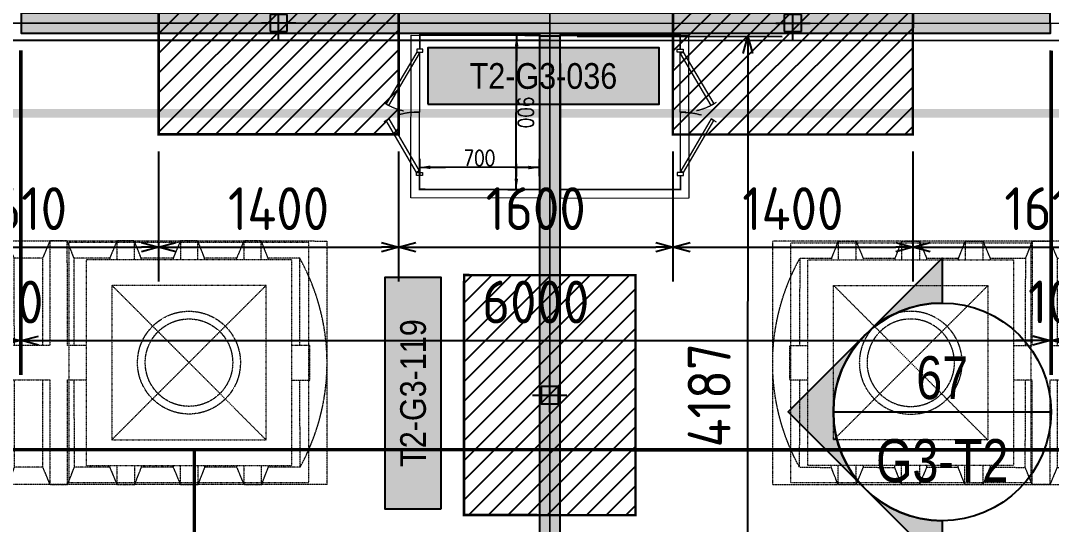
# Model space of a CAD drawing. Header units: centimetres. Extents: x -6122352 to 7132207, y -1694241 to 1947892.
# Drawn here: x 237335 to 243348, y -111414 to -108475 of the extents above; entities that cross this region are included whole.
import ezdxf
from ezdxf.enums import TextEntityAlignment as Align

# ---------------------------------------------------------------- set-up
doc = ezdxf.new("R2010")
doc.units = ezdxf.units.CM
doc.header["$MEASUREMENT"] = 0
doc.header["$PDMODE"] = 66
doc.header["$PDSIZE"] = 100
for name, pattern in [('DU23023_KAA_00_XX_M2_TR_KPTB_0024$0$DU23023_KAA_00_XX_M2_TR_XRBS_0024$0$PHANTOM2', [1.25, 0.625, -0.125, 0.125, -0.125, 0.125, -0.125]), ('HIDDEN', [0.375, 0.25, -0.125]), ('LTH-4G-M-XR-GROUND FLOOR PLAN$0$HIDDEN2', [0.1875, 0.125, -0.0625])]:
    doc.linetypes.add(name, pattern=pattern)
for name, color, linetype in [('00-MI-DIM', 7, 'Continuous'), ('@MI-FOOTINGS', 7, 'Continuous'), ('@MI-REF LAYER', 7, 'Continuous'), ('@MI-TYPE-02', 6, 'Continuous'), ('A-GLASS HATCH', 7, 'Continuous'), ('CTECH-Text 2.5mm', 2, 'Continuous'), ('PANEL-TAGS', 7, 'Continuous'), ('VD-WS-WATER TANK', 7, 'Continuous')]:
    doc.layers.add(name, color=color, linetype=linetype)
doc.layers.add('08-Compound Wall-2', color=6, linetype='Continuous', lineweight=25, true_color=0xff00ff)
for name, color, linetype, lineweight in [('23585-XR-AR-DAMAC PLOT LIMITS$0$1-Mid units', 41, 'Continuous', 5), ('A-ANNO-TEXT', 3, 'Continuous', 25), ('LTH-4G-M-XR-GROUND FLOOR PLAN$0$1717 X Water Tank Location_5B$0$00 Line 2', 6, 'Continuous', 13)]:
    doc.layers.add(name, color=color, linetype=linetype, lineweight=lineweight)
doc.layers.add('LTH-4G-M-XR-GROUND FLOOR PLAN$0$PDF_Geometry', color=7, linetype='Continuous', true_color=0xcccccc)
doc.styles.add('Arial Narrow', font='ARIALN.TTF', dxfattribs={"width": 0.95, "height": 500})
doc.styles.add('DIMTEXT', font='romans.shx', dxfattribs={"width": 0.8})
doc.styles.add('PANELTAG_STYLE', font='arial.ttf')
doc.styles.add('Schueco-BEMSTIL', font='isocpeur.ttf', dxfattribs={"width": 0.9})
doc.dimstyles.new('DIM-25', dxfattribs={"dimscale": 25, "dimtxt": 2.5, "dimasz": 2.5, "dimexe": 1.25, "dimexo": 0.625, "dimgap": 1, "dimtad": 1, "dimdec": 0, "dimdsep": 46, "dimtxsty": 'DIMTEXT', "dimblk": 'AROW', "dimcen": 2.5, "dimse1": 1, "dimse2": 1, "dimclrd": 1, "dimclre": 1, "dimclrt": 2, "dimadec": 0, "dimazin": 0, "dimtfac": 1, "dimtdec": 0, "dimtmove": 0, "dimatfit": 3, "dimfxl": 1, "dimarcsym": 0})
doc.dimstyles.new('MI- JWC-TXT-2.5 MM', dxfattribs={"dimscale": 1.5, "dimtxt": 2.5, "dimasz": 1, "dimexe": 2, "dimexo": 1, "dimgap": 1, "dimtad": 1, "dimdec": 0, "dimdsep": 46, "dimtxsty": 'Schueco-BEMSTIL', "dimblk": 'OPEN30', "dimcen": 0, "dimdle": 2, "dimclrd": 140, "dimclre": 8, "dimclrt": 40, "dimadec": 0, "dimazin": 2, "dimtfac": 1, "dimtdec": 0, "dimtix": 1, "dimtmove": 2, "dimatfit": 3, "dimldrblk": 'OPEN', "dimfxl": 2, "dimlwd": -1, "dimlwe": -1, "dimarcsym": 0})

# ---------------------------------------------------------------- blocks, each defined once
blk = doc.blocks.new('23585-XR-AR-BOUNDARY WALLS AND SETBACKS')
at = {"layer": '08-Compound Wall-2'}
blk.add_lwpolyline([(496661.888, 2768995.6694), (496644.2671, 2769011.8163), (496638.222, 2769005.2187), (496634.1686, 2769000.7949), (496630.1152, 2768996.3711), (496626.0618, 2768991.9475), (496622.0082, 2768987.5237), (496617.9548, 2768983.0999), (496613.9014, 2768978.6763), (496607.7876, 2768972.0037), (496625.4092, 2768955.8575)], dxfattribs=at)
blk = doc.blocks.new('A$C9d9485f6')
at = {"layer": 'A-ANNO-TEXT', "rotation": 312.4881850805905}
blk.add_blockref('23585-XR-AR-BOUNDARY WALLS AND SETBACKS', (-2377088.5348, -1504219.2521), dxfattribs=at)
blk = doc.blocks.new('23585-XR-AR-DAMAC PLOT LIMITS')
at = {"layer": '23585-XR-AR-DAMAC PLOT LIMITS$0$1-Mid units', "color": 251, "true_color": 0x636466}
for points in [[(496634.0949, 2769000.8625), (496616.3997, 2769017.0763), (496620.4531, 2769021.5001), (496638.1483, 2769005.2863)], [(496630.0415, 2768996.4387), (496612.3463, 2769012.6525), (496616.3997, 2769017.0763), (496634.0949, 2769000.8625)], [(496634.0949, 2769000.8625), (496638.1483, 2769005.2863), (496655.8433, 2768989.0727), (496651.7899, 2768984.6489)], [(496630.0415, 2768996.4387), (496634.0949, 2769000.8625), (496651.7899, 2768984.6489), (496647.7365, 2768980.2251)]]:
    blk.add_lwpolyline(points, close=True, dxfattribs=at)
blk = doc.blocks.new('A$Cf093b529')
at = {"layer": 'A-ANNO-TEXT'}
blk.add_blockref('23585-XR-AR-DAMAC PLOT LIMITS', (-495391.9901, -2768603.4419), dxfattribs=at)
blk = doc.blocks.new('AROW')
at = {"color": 1, "ltscale": 100}
for p, q in [((0, 0), (-3, 0)), ((0, -1), (0, 1))]:
    blk.add_line(p, q, dxfattribs=at)
blk.add_solid([(-1.28, 0.21), (-1.28, -0.21), (0, 0)], dxfattribs=at)
blk = doc.blocks.new('*D424')
at = {"layer": 'CTECH-Text 2.5mm', "color": 8, "lineweight": -2, "ltscale": 10, "transparency": 16777216}
blk.add_line((0.8246, -0.1346), (0.0246, -0.1346), dxfattribs=at)
at = {"layer": 'Defpoints', "color": 0, "ltscale": 10, "transparency": 16777216}
for p in [(-0.0254, 0), (0.8746, 0), (-0.0254, -0.1346)]:
    blk.add_point(p, dxfattribs=at)
at = {"layer": 'CTECH-Text 2.5mm', "color": 8, "lineweight": -2, "ltscale": 10, "transparency": 16777216, "xscale": 0.05, "yscale": 0.05, "zscale": 0.05, "rotation": 180}
blk.add_blockref('AROW', (-0.0254, -0.1346), dxfattribs=at)
at = {"layer": 'CTECH-Text 2.5mm', "color": 8, "lineweight": -2, "ltscale": 10, "transparency": 16777216, "xscale": 0.05, "yscale": 0.05, "zscale": 0.05}
blk.add_blockref('AROW', (0.8746, -0.1346), dxfattribs=at)
at = {"layer": 'CTECH-Text 2.5mm', "color": 8, "ltscale": 10, "transparency": 16777216, "insert": (0.4246, -0.0796), "char_height": 0.09, "attachment_point": 5, "style": 'DIMTEXT'}
blk.add_mtext('900', dxfattribs=at)
blk = doc.blocks.new('*D423')
at = {"layer": 'CTECH-Text 2.5mm', "color": 8, "lineweight": -2, "ltscale": 10, "transparency": 16777216}
blk.add_line((0.7459, -0.05), (0.7459, -0.65), dxfattribs=at)
at = {"layer": 'Defpoints', "color": 0, "ltscale": 10, "transparency": 16777216}
for p in [(0.8746, 0), (0.7459, -0.7), (0.8746, -0.7)]:
    blk.add_point(p, dxfattribs=at)
at = {"layer": 'CTECH-Text 2.5mm', "color": 8, "lineweight": -2, "ltscale": 10, "transparency": 16777216, "xscale": 0.05, "yscale": 0.05, "zscale": 0.05}
for p, rotation in [((0.7459, 0), 90), ((0.7459, -0.7), 270)]:
    blk.add_blockref('AROW', p, dxfattribs=dict(at, rotation=rotation))
at = {"layer": 'CTECH-Text 2.5mm', "color": 8, "ltscale": 10, "transparency": 16777216, "insert": (0.6909, -0.35), "char_height": 0.09, "attachment_point": 5, "rotation": 90, "style": 'DIMTEXT'}
blk.add_mtext('700', dxfattribs=at)
blk = doc.blocks.new('WT')
at = {"layer": 'VD-WS-WATER TANK', "color": 8, "linetype": 'HIDDEN', "lineweight": 5}
for p, q in [((-1544.6, 709.7), (-1544.6, -710.3)), ((-1544.6, 709.7), (805.4, 709.7)), ((805.4, -710.3), (805.4, 709.7)), ((-1205.2, 610), (-1368.6, 609.7)), ((-1367.6, 100.7), (-1368.6, 609.7)), ((-853.8, 610), (-1019.5, 609.7)), ((-462.5, 610), (-670.5, 610)), ((-92.3, 610), (-279.1, 610)), ((278, 610), (91.1, 609.6)), ((645.8, 610), (461.3, 609.7)), ((646.8, 100.7), (645.8, 610)), ((-1366.3, -610.3), (-1367.2, -101.4)), ((648.2, -610), (647.2, -101.4)), ((-1202.9, -610), (-1366.3, -610.3)), ((-853.8, -610), (-1017.2, -610.3)), ((-462.5, -610), (-668.2, -610)), ((-92.3, -610), (-276.8, -610)), ((278, -610), (93.4, -610.3)), ((648.2, -610), (463.6, -610.3)), ((805.4, -710.3), (-1544.6, -710.3))]:
    blk.add_line(p, q, dxfattribs=at)
at = {"layer": 'VD-WS-WATER TANK', "color": 8, "linetype": 'HIDDEN', "lineweight": 5, "ltscale": 0.2}
for p, q in [((-450, 450, 1.1), (450, -450, -1)), ((450, 450), (-450, -450, 1))]:
    blk.add_line(p, q, dxfattribs=at)
at = {"layer": 'VD-WS-WATER TANK', "color": 8, "linetype": 'HIDDEN', "lineweight": 5}
for points in [[(-1058, 100.7), (-1059, 709.7), (-1161.1, 709.7), (-1202.9, 610), (-1202.9, 100.7)], [(-1161.1, 709.7), (-1161.1, 100.7)], [(-1018.6, 100.7), (-1019.5, 610), (-1059, 709.7)], [(-708.9, 100.7), (-709.9, 709.7), (-812, 709.7), (-853.8, 610), (-853.8, 100.7)], [(-812, 709.7), (-812, 100.7)], [(-669.5, 100.7), (-670.5, 610), (-709.9, 709.7)], [(-318.4, 600), (-318.6, 709.7), (-420.7, 709.7), (-462.5, 610), (-462.5, 600)], [(-420.7, 709.7), (-420.7, 600)], [(-279.1, 600), (-279.1, 610), (-318.6, 709.7)], [(51.8, 600), (51.6, 709.7), (-50.5, 709.7), (-92.3, 610), (-92.3, 600)], [(-50.5, 709.7), (-50.5, 600)], [(91.1, 600), (91.1, 610), (51.6, 709.7)], [(422, 600), (421.8, 709.7), (319.7, 709.7), (278, 610), (278, 600)], [(319.7, 709.7), (319.7, 600)], [(461.3, 600), (461.3, 610), (421.8, 709.7)], [(-1161.1, 100.7), (-1444.6, 100.7), (-1444.6, -101.4), (-1161.1, -101.4)], [(-812, 100.7), (-1058, 100.7)], [(-600, 100.7), (-708.9, 100.7)], [(600, -101.4), (705.4, -101.4), (705.4, 100.7), (600, 100.7)], [(-1202.9, -101.4), (-1202.9, -610), (-1161.1, -710.3), (-1056.7, -710.3), (-1017.2, -610), (-1018.2, -101.4)], [(-1161.1, -101.4), (-1161.1, -710.3)], [(-1056.7, -710.3), (-1057.7, -101.4)], [(-1057.7, -101.4), (-812, -101.4)], [(-853.8, -101.4), (-853.8, -610), (-812, -710.3), (-707.6, -710.3), (-668.2, -610), (-669.1, -101.4)], [(-812, -101.4), (-812, -710.3)], [(-707.6, -710.3), (-708.6, -101.4)], [(-708.6, -101.4), (-600, -101.4)], [(-462.5, -600), (-462.5, -610), (-420.7, -710.3), (-316.2, -710.3), (-276.8, -610), (-276.8, -600)], [(-420.7, -600), (-420.7, -710.3)], [(-316.2, -710.3), (-316.4, -600)], [(-92.3, -600), (-92.3, -610), (-50.5, -710.3), (54, -710.3), (93.4, -610), (93.4, -600)], [(-50.5, -600), (-50.5, -710.3)], [(54, -710.3), (53.8, -600)], [(278, -600), (278, -610), (319.7, -710.3), (424.2, -710.3), (463.6, -610), (463.6, -600)], [(319.7, -600), (319.7, -710.3)], [(424.2, -710.3), (424, -600)]]:
    blk.add_lwpolyline(points, dxfattribs=at)
at = {"layer": 'VD-WS-WATER TANK', "color": 8, "linetype": 'HIDDEN', "lineweight": 5, "ltscale": 0.2}
for points in [[(-700, -700), (700, -700), (700, 700), (-700, 700)], [(-600, -600), (600, -600), (600, 600), (-600, 600)], [(-450, -450), (450, -450), (450, 450), (-450, 450)]]:
    blk.add_lwpolyline(points, close=True, dxfattribs=at)
at = {"layer": 'VD-WS-WATER TANK', "color": 8, "linetype": 'HIDDEN', "lineweight": 5}
for radius in [300, 255]:
    blk.add_circle((0, 0), radius, dxfattribs=at)
for centre, radius, start, end in [((-406.1, 1.5), 1138.5, 147.71236, 212.50564), ((-448.6, -2.1), 1254, 331.0009, 29.21709)]:
    blk.add_arc(centre, radius, start, end, dxfattribs=at)
blk = doc.blocks.new('A$Cd086fac5')
at = {"color": 1, "true_color": 0xeb0000, "const_width": 0.008}
blk.add_lwpolyline([(45.1478, 0.0002), (39.1481, 0.0002), (33.1481, 0.0002), (27.1481, 0.0002), (21.1481, 0.0002), (15.1481, 0.0002), (9.1481, 0.0002), (0.0007, 0.0004), (0, 24.0003), (9.1482, 24.0003), (15.1482, 24.0003), (21.1482, 24.0003), (27.1481, 24.0002), (33.1482, 24.0001), (39.1482, 24.0001), (45.1481, 23.9999), (54.2981, 24), (54.2981, 0)], close=True, dxfattribs=at)
blk = doc.blocks.new('A$C1c81b485')
at = {"color": 1, "true_color": 0xeb0000, "const_width": 0.008}
blk.add_lwpolyline([(46.8969, -23.4797), (40.8972, -23.4797), (34.8972, -23.4797), (28.8972, -23.4797), (22.8972, -23.4797), (16.8972, -23.4797), (10.8972, -23.4797), (1.7498, -23.4795), (1.7491, 0.5204), (10.8973, 0.5204), (16.8973, 0.5204), (22.8973, 0.5204), (28.8972, 0.5203), (34.8973, 0.5202), (40.8973, 0.5202), (46.8972, 0.52), (56.0473, 0.5201), (56.0473, -23.4799)], close=True, dxfattribs=at)
blk = doc.blocks.new('A$Cf0bbf950')
at = {"color": 1, "true_color": 0xeb0000, "const_width": 0.008}
blk.add_lwpolyline([(45.1499, 0.5989), (39.1499, 0.5989), (33.1499, 0.599), (27.1499, 0.599), (21.1499, 0.599), (15.1499, 0.599), (9.1499, 0.599), (0, 0.599), (0.0002, 24.5992), (9.1502, 24.5992), (15.1501, 24.5991), (21.1501, 24.5991), (27.1502, 24.599), (33.1501, 24.5988), (39.1501, 24.5988), (45.1501, 24.5988), (54.2983, 24.5989), (54.2973, 0.5987)], close=True, dxfattribs=at)
blk = doc.blocks.new('_Open30')
at = {"color": 0, "linetype": 'ByBlock', "lineweight": -2}
for p, q in [((-1, 0.268), (0, 0)), ((0, 0), (-1, -0.268)), ((0, 0), (-1, 0))]:
    blk.add_line(p, q, dxfattribs=at)
blk = doc.blocks.new('*D1206')
at = {"layer": '@MI-TYPE-02', "color": 8, "transparency": 16777216}
for p, q in [((30159.9, -80.1), (31354.8, -80.5)), ((30159.2, -4267.3), (31353.4, -4267.7))]:
    blk.add_line(p, q, dxfattribs=at)
at = {"layer": '@MI-TYPE-02', "color": 140, "transparency": 16777216}
blk.add_line((31154.7, -180.5), (31153.4, -4167.6), dxfattribs=at)
at = {"layer": 'Defpoints', "color": 0, "transparency": 16777216}
for p in [(30059.9, -80.1), (30059.2, -4267.3), (31153.4, -4267.6)]:
    blk.add_point(p, dxfattribs=at)
at = {"layer": '@MI-TYPE-02', "color": 140, "transparency": 16777216, "xscale": 100, "yscale": 100, "zscale": 100}
for p, rotation in [((31154.8, -80.5), 89.98108695238069), ((31153.4, -4267.6), 269.9810869523807)]:
    blk.add_blockref('_Open30', p, dxfattribs=dict(at, rotation=rotation))
at = {"layer": '@MI-TYPE-02', "color": 40, "transparency": 16777216, "insert": (30929.1, -2174), "char_height": 250, "attachment_point": 5, "rotation": 89.98109, "style": 'Schueco-BEMSTIL'}
blk.add_mtext('4187', dxfattribs=at)
blk = doc.blocks.new('_Open')
at = {"color": 0, "linetype": 'ByBlock', "lineweight": -2}
for p, q in [((-1, 0.2), (0, 0)), ((-1, -0.2), (0, 0)), ((0, 0), (-1, 0))]:
    blk.add_line(p, q, dxfattribs=at)
blk = doc.blocks.new('T2-SINGLE FOOTING')
at = {"layer": '@MI-FOOTINGS', "transparency": 33554679}
h = blk.add_hatch(dxfattribs=at)
h.set_pattern_fill('ANSI31', color=8, scale=650)
h.paths.add_polyline_path([(-700, 500), (700, 500), (700, -500), (-700, -500)])
at = {"layer": '@MI-FOOTINGS', "color": 62, "const_width": 15}
blk.add_lwpolyline([(-700, 500), (700, 500), (700, -500), (-700, -500)], close=True, dxfattribs=at)
at = {"layer": '@MI-FOOTINGS', "color": 30}
blk.add_point((0, 0), dxfattribs=at)
blk = doc.blocks.new('T2-FOOTING PLAN')
at = {"layer": '@MI-FOOTINGS', "transparency": 33554679}
h = blk.add_hatch(dxfattribs=at)
h.set_pattern_fill('ANSI31', color=8, scale=650)
h.paths.add_polyline_path([(-700, 650), (700, 650), (700, -650), (-700, -650)])
at = {"layer": '@MI-FOOTINGS', "color": 160, "true_color": 0x3340f0, "const_width": 15}
blk.add_lwpolyline([(-700, 650), (700, 650), (700, -650), (-700, -650)], close=True, dxfattribs=at)
at = {"layer": '@MI-FOOTINGS', "color": 30}
blk.add_point((0, 0), dxfattribs=at)
blk = doc.blocks.new('*D2684')
at = {"layer": '@MI-TYPE-02', "color": 8, "transparency": 16777216}
for p, q in [((-18908.2, -747.5), (-18908.2, -1506)), ((-17298.1, -747.5), (-17298.1, -1506))]:
    blk.add_line(p, q, dxfattribs=at)
at = {"layer": '@MI-TYPE-02', "color": 140, "transparency": 16777216}
blk.add_line((-18808.2, -1306), (-17398.1, -1306), dxfattribs=at)
at = {"layer": 'Defpoints', "color": 0, "transparency": 16777216}
for p in [(-18908.2, -647.5), (-17298.1, -647.5), (-17298.1, -1306)]:
    blk.add_point(p, dxfattribs=at)
at = {"layer": '@MI-TYPE-02', "color": 140, "transparency": 16777216, "xscale": 100, "yscale": 100, "zscale": 100, "rotation": 180}
blk.add_blockref('_Open30', (-18908.2, -1306), dxfattribs=at)
at = {"layer": '@MI-TYPE-02', "color": 140, "transparency": 16777216, "xscale": 100, "yscale": 100, "zscale": 100}
blk.add_blockref('_Open30', (-17298.1, -1306), dxfattribs=at)
at = {"layer": '@MI-TYPE-02', "color": 40, "transparency": 16777216, "insert": (-18103.2, -1081), "char_height": 250, "attachment_point": 5, "style": 'Schueco-BEMSTIL'}
blk.add_mtext('1610', dxfattribs=at)
blk = doc.blocks.new('*D2689')
at = {"layer": '@MI-TYPE-02', "color": 8, "transparency": 16777216}
for p, q in [((-17298.1, -747.5), (-17298.1, -1506)), ((-15898.1, -747.8), (-15898.1, -1506))]:
    blk.add_line(p, q, dxfattribs=at)
at = {"layer": '@MI-TYPE-02', "color": 140, "transparency": 16777216}
blk.add_line((-17198.1, -1306), (-15998.1, -1306), dxfattribs=at)
at = {"layer": 'Defpoints', "color": 0, "transparency": 16777216}
for p in [(-17298.1, -647.5), (-15898.1, -647.8), (-15898.1, -1306)]:
    blk.add_point(p, dxfattribs=at)
at = {"layer": '@MI-TYPE-02', "color": 140, "transparency": 16777216, "xscale": 100, "yscale": 100, "zscale": 100, "rotation": 180}
blk.add_blockref('_Open30', (-17298.1, -1306), dxfattribs=at)
at = {"layer": '@MI-TYPE-02', "color": 140, "transparency": 16777216, "xscale": 100, "yscale": 100, "zscale": 100}
blk.add_blockref('_Open30', (-15898.1, -1306), dxfattribs=at)
at = {"layer": '@MI-TYPE-02', "color": 40, "transparency": 16777216, "insert": (-16598.1, -1081), "char_height": 250, "attachment_point": 5, "style": 'Schueco-BEMSTIL'}
blk.add_mtext('1400', dxfattribs=at)
blk = doc.blocks.new('*D2686')
at = {"layer": '@MI-TYPE-02', "color": 8, "transparency": 16777216}
for p, q in [((-15898.1, -747.8), (-15898.1, -1506)), ((-14298.1, -748.1), (-14298.1, -1506))]:
    blk.add_line(p, q, dxfattribs=at)
at = {"layer": '@MI-TYPE-02', "color": 140, "transparency": 16777216}
blk.add_line((-15798.1, -1306), (-14398.1, -1306), dxfattribs=at)
at = {"layer": 'Defpoints', "color": 0, "transparency": 16777216}
for p in [(-15898.1, -647.8), (-14298.1, -648.1), (-14298.1, -1306)]:
    blk.add_point(p, dxfattribs=at)
at = {"layer": '@MI-TYPE-02', "color": 140, "transparency": 16777216, "xscale": 100, "yscale": 100, "zscale": 100, "rotation": 180}
blk.add_blockref('_Open30', (-15898.1, -1306), dxfattribs=at)
at = {"layer": '@MI-TYPE-02', "color": 140, "transparency": 16777216, "xscale": 100, "yscale": 100, "zscale": 100}
blk.add_blockref('_Open30', (-14298.1, -1306), dxfattribs=at)
at = {"layer": '@MI-TYPE-02', "color": 40, "transparency": 16777216, "insert": (-15098.1, -1081), "char_height": 250, "attachment_point": 5, "style": 'Schueco-BEMSTIL'}
blk.add_mtext('1600', dxfattribs=at)
blk = doc.blocks.new('*D2687')
at = {"layer": '@MI-TYPE-02', "color": 8, "transparency": 16777216}
for p, q in [((-14298.1, -748.1), (-14298.1, -1506)), ((-12898.1, -748.3), (-12898.1, -1506))]:
    blk.add_line(p, q, dxfattribs=at)
at = {"layer": '@MI-TYPE-02', "color": 140, "transparency": 16777216}
blk.add_line((-14198.1, -1306), (-12998.1, -1306), dxfattribs=at)
at = {"layer": 'Defpoints', "color": 0, "transparency": 16777216}
for p in [(-14298.1, -648.1), (-12898.1, -648.3), (-12898.1, -1306)]:
    blk.add_point(p, dxfattribs=at)
at = {"layer": '@MI-TYPE-02', "color": 140, "transparency": 16777216, "xscale": 100, "yscale": 100, "zscale": 100, "rotation": 180}
blk.add_blockref('_Open30', (-14298.1, -1306), dxfattribs=at)
at = {"layer": '@MI-TYPE-02', "color": 140, "transparency": 16777216, "xscale": 100, "yscale": 100, "zscale": 100}
blk.add_blockref('_Open30', (-12898.1, -1306), dxfattribs=at)
at = {"layer": '@MI-TYPE-02', "color": 40, "transparency": 16777216, "insert": (-13598.1, -1081), "char_height": 250, "attachment_point": 5, "style": 'Schueco-BEMSTIL'}
blk.add_mtext('1400', dxfattribs=at)
blk = doc.blocks.new('*D2688')
at = {"layer": '@MI-TYPE-02', "color": 8, "transparency": 16777216}
for p, q in [((-12898.1, -748.3), (-12898.1, -1506)), ((-11288.1, -748.2), (-11288.1, -1506))]:
    blk.add_line(p, q, dxfattribs=at)
at = {"layer": '@MI-TYPE-02', "color": 140, "transparency": 16777216}
blk.add_line((-12798.1, -1306), (-11388.1, -1306), dxfattribs=at)
at = {"layer": 'Defpoints', "color": 0, "transparency": 16777216}
for p in [(-12898.1, -648.3), (-11288.1, -648.2), (-11288.1, -1306)]:
    blk.add_point(p, dxfattribs=at)
at = {"layer": '@MI-TYPE-02', "color": 140, "transparency": 16777216, "xscale": 100, "yscale": 100, "zscale": 100, "rotation": 180}
blk.add_blockref('_Open30', (-12898.1, -1306), dxfattribs=at)
at = {"layer": '@MI-TYPE-02', "color": 140, "transparency": 16777216, "xscale": 100, "yscale": 100, "zscale": 100}
blk.add_blockref('_Open30', (-11288.1, -1306), dxfattribs=at)
at = {"layer": '@MI-TYPE-02', "color": 40, "transparency": 16777216, "insert": (-12093.1, -1081), "char_height": 250, "attachment_point": 5, "style": 'Schueco-BEMSTIL'}
blk.add_mtext('1610', dxfattribs=at)
blk = doc.blocks.new('*D2645')
at = {"layer": '@MI-TYPE-02', "color": 8, "transparency": 16777216}
for p, q in [((-12097.8, -159.1), (-12097.8, -2049.8)), ((-12087.8, -159.9), (-12087.8, -2049.8))]:
    blk.add_line(p, q, dxfattribs=at)
at = {"layer": '@MI-TYPE-02', "color": 140, "transparency": 16777216}
for p, q in [((-12197.8, -1849.8), (-12297.8, -1849.8)), ((-12097.8, -1849.8), (-12087.8, -1849.8)), ((-11987.8, -1849.8), (-11887.8, -1849.8))]:
    blk.add_line(p, q, dxfattribs=at)
at = {"layer": 'Defpoints', "color": 0, "transparency": 16777216}
for p in [(-12097.8, -59.1), (-12087.8, -59.9), (-12087.8, -1849.8)]:
    blk.add_point(p, dxfattribs=at)
at = {"layer": '@MI-TYPE-02', "color": 140, "transparency": 16777216, "xscale": 100, "yscale": 100, "zscale": 100}
blk.add_blockref('_Open30', (-12097.8, -1849.8), dxfattribs=at)
at = {"layer": '@MI-TYPE-02', "color": 140, "transparency": 16777216, "xscale": 100, "yscale": 100, "zscale": 100, "rotation": 180}
blk.add_blockref('_Open30', (-12087.8, -1849.8), dxfattribs=at)
at = {"layer": '@MI-TYPE-02', "color": 40, "transparency": 16777216, "insert": (-12092.8, -1624.8), "char_height": 250, "attachment_point": 5, "style": 'Schueco-BEMSTIL'}
blk.add_mtext('10', dxfattribs=at)
blk = doc.blocks.new('*D2649')
at = {"layer": '@MI-TYPE-02', "color": 8, "transparency": 16777216}
for p, q in [((-18107.9, -158.3), (-18107.9, -2050.8)), ((-18097.8, -159.2), (-18097.8, -2050.8))]:
    blk.add_line(p, q, dxfattribs=at)
at = {"layer": '@MI-TYPE-02', "color": 140, "transparency": 16777216}
for p, q in [((-18207.9, -1850.8), (-18307.9, -1850.8)), ((-18107.9, -1850.8), (-18097.8, -1850.8)), ((-17997.8, -1850.8), (-17897.8, -1850.8))]:
    blk.add_line(p, q, dxfattribs=at)
at = {"layer": 'Defpoints', "color": 0, "transparency": 16777216}
for p in [(-18107.9, -58.3), (-18097.8, -59.2), (-18097.8, -1850.8)]:
    blk.add_point(p, dxfattribs=at)
at = {"layer": '@MI-TYPE-02', "color": 140, "transparency": 16777216, "xscale": 100, "yscale": 100, "zscale": 100}
blk.add_blockref('_Open30', (-18107.9, -1850.8), dxfattribs=at)
at = {"layer": '@MI-TYPE-02', "color": 140, "transparency": 16777216, "xscale": 100, "yscale": 100, "zscale": 100, "rotation": 180}
blk.add_blockref('_Open30', (-18097.8, -1850.8), dxfattribs=at)
at = {"layer": '@MI-TYPE-02', "color": 40, "transparency": 16777216, "insert": (-18102.8, -1625.8), "char_height": 250, "attachment_point": 5, "style": 'Schueco-BEMSTIL'}
blk.add_mtext('10', dxfattribs=at)
blk = doc.blocks.new('*D2650')
at = {"layer": '@MI-TYPE-02', "color": 8, "transparency": 16777216}
for p, q in [((-18097.8, -159.2), (-18097.8, -2050.8)), ((-12097.8, -159.1), (-12097.8, -2050.8))]:
    blk.add_line(p, q, dxfattribs=at)
at = {"layer": '@MI-TYPE-02', "color": 140, "transparency": 16777216}
blk.add_line((-17997.8, -1850.8), (-12197.8, -1850.8), dxfattribs=at)
at = {"layer": 'Defpoints', "color": 0, "transparency": 16777216}
for p in [(-18097.8, -59.2), (-12097.8, -59.1), (-12097.8, -1850.8)]:
    blk.add_point(p, dxfattribs=at)
at = {"layer": '@MI-TYPE-02', "color": 140, "transparency": 16777216, "xscale": 100, "yscale": 100, "zscale": 100, "rotation": 180}
blk.add_blockref('_Open30', (-18097.8, -1850.8), dxfattribs=at)
at = {"layer": '@MI-TYPE-02', "color": 140, "transparency": 16777216, "xscale": 100, "yscale": 100, "zscale": 100}
blk.add_blockref('_Open30', (-12097.8, -1850.8), dxfattribs=at)
at = {"layer": '@MI-TYPE-02', "color": 40, "transparency": 16777216, "insert": (-15097.8, -1625.8), "char_height": 250, "attachment_point": 5, "style": 'Schueco-BEMSTIL'}
blk.add_mtext('6000', dxfattribs=at)
blk = doc.blocks.new('*U1871')
h = blk.add_hatch(color=94)
edge = h.paths.add_edge_path()
edge.add_line((0, -6.35), (0, -8.98))
edge.add_line((0, -8.98), (-8.98, 0))
edge.add_line((-8.98, 0), (0, 8.98))
edge.add_line((0, 8.98), (0, 6.35))
edge.add_arc((0, 0), 6.35, 90, 270)
at = {"color": 94}
blk.add_line((-6.35, 0), (6.35, 0), dxfattribs=at)
for points in [[(0, -6.35), (0, -8.98), (-8.98, 0), (0, 8.98), (0, 6.35, 1)], [(-4.49, 4.49, 0.414214), (-4.49, -4.49), (-8.98, 0), (-4.49, 4.49)]]:
    blk.add_lwpolyline(points, format="xyb", close=True)
blk.add_circle((0, 0), 6.35, dxfattribs=at)
at = {"style": 'Arial Narrow', "width": 0.95, "flags": 8}
blk.add_attdef('VIEWNUMBER', text='', height=2.5, dxfattribs=at).set_placement((0, 0), align=Align.BOTTOM_CENTER)
blk.add_attdef('SHEETNUMBER', text='', height=2.5, dxfattribs=at).set_placement((0, -1.588), align=Align.TOP_CENTER)
blk = doc.blocks.new('PANELTAG')
at = {"layer": 'PANEL-TAGS', "color": 1}
blk.add_lwpolyline([(-13.5, -3.3), (13.5, -3.3), (13.5, 3.3), (-13.5, 3.3)], close=True, dxfattribs=at)
at = {"layer": 'PANEL-TAGS', "color": 40, "true_color": 0xffd700}
blk.add_solid([(-13.5, -3.3), (13.5, -3.3), (-13.5, 3.3), (13.5, 3.3)], dxfattribs=at)
at = {"layer": 'PANEL-TAGS', "color": 5, "style": 'PANELTAG_STYLE', "width": 0.85}
blk.add_attdef('TAGNO', text='', height=3, dxfattribs=at).set_placement((0, 0), align=Align.MIDDLE)
blk = doc.blocks.new('M3 REF WITH TABLES')
at = {"color": 1, "const_width": 0.02}
blk.add_lwpolyline([(150.3425, 128.521), (153.9357, 128.7928), (177.1264, 154.1016), (179.1188, 152.2735), (177.1264, 154.1016), (186.7497, 164.6038), (186.7785, 168.2753)], dxfattribs=at)
blk = doc.blocks.new('A$C3dfd7553')
at = {"layer": 'LTH-4G-M-XR-GROUND FLOOR PLAN$0$1717 X Water Tank Location_5B$0$00 Line 2', "color": 8, "linetype": 'Continuous', "elevation": 0}
blk.add_lwpolyline([(0.0563, -0.7, 0.01, 0.01, 0), (-0.0254, -0.7, 0.01, 0.01, 0), (-0.0254, 0, 0.01, 0.01, 0), (0.8746, 0, 0.01, 0.01, 0), (0.8746, -0.7, 0.01, 0.01, 0), (0.7937, -0.7, 0, 0, 0)], format="xyseb", dxfattribs=at)
at = {"layer": 'LTH-4G-M-XR-GROUND FLOOR PLAN$0$PDF_Geometry', "color": 8, "lineweight": 5, "elevation": 0}
for points in [[(-0.0254, -0.75), (-0.0254, 0), (0.9246, 0), (0.9246, -0.75), (-0.0254, -0.75)], [(0.7766, -0.7), (0.0734, -0.7)]]:
    blk.add_lwpolyline(points, dxfattribs=at)
for points in [[(0.0734, -0.7172), (0.0734, -0.6813), (0.0563, -0.6813), (0.0563, -0.7172)], [(0.3766, -0.8952), (0.386, -0.8796), (0.0828, -0.7016), (0.0734, -0.7172)], [(0.4734, -0.8952), (0.464, -0.8796), (0.7672, -0.7016), (0.7766, -0.7172)], [(0.7766, -0.7172), (0.7766, -0.6813), (0.7937, -0.6813), (0.7937, -0.7172)]]:
    blk.add_lwpolyline(points, close=True, dxfattribs=at)
at = {"layer": 'LTH-4G-M-XR-GROUND FLOOR PLAN$0$PDF_Geometry', "color": 8, "linetype": 'LTH-4G-M-XR-GROUND FLOOR PLAN$0$HIDDEN2', "lineweight": 5}
for centre, start, end in [((0.0734, -0.7172), 327.14069, 2.80213), ((0.7766, -0.7172), 177.19787, 212.85931)]:
    blk.add_arc(centre, 0.3516, start, end, dxfattribs=at)
at = {"layer": 'CTECH-Text 2.5mm', "ltscale": 10}
dim = blk.add_linear_dim(base=(-0.0254, -0.1346), p1=(0.8746, 0), p2=(-0.0254, 0), dimstyle='DIM-25', override={"dimscale": 1, "dimtxt": 0.09, "dimasz": 0.05, "dimgap": 0.01, "dimlfac": 1000, "dimclrd": 8, "dimclre": 8, "dimclrt": 8}, dxfattribs=at)
dim.commit()
dim.dimension.update_dxf_attribs({"geometry": '*D424', "text_midpoint": (0.4246, -0.0796)})
dim = blk.add_linear_dim(base=(0.7459, -0.7), p1=(0.8746, 0), p2=(0.8746, -0.7), angle=90, dimstyle='DIM-25', override={"dimscale": 1, "dimtxt": 0.09, "dimasz": 0.05, "dimgap": 0.01, "dimlfac": 1000, "dimclrd": 8, "dimclre": 8, "dimclrt": 8}, dxfattribs=at)
dim.commit()
dim.dimension.update_dxf_attribs({"geometry": '*D423', "text_midpoint": (0.6909, -0.35)})
blk = doc.blocks.new('A$Cd6a0eabc')
at = {"color": 1, "true_color": 0xeb0000, "const_width": 0.008}
blk.add_lwpolyline([(45.1499, 0.0002), (39.1499, 0.0002), (33.1499, 0.0002), (27.1499, 0.0002), (21.1499, 0.0002), (15.1499, 0.0002), (9.1499, 0.0002), (0, 0.0003), (0.0002, 24.0004), (9.1502, 24.0005), (15.1501, 24.0004), (21.1501, 24.0004), (27.1502, 24.0002), (33.1501, 24.0001), (39.1501, 24.0001), (45.1501, 24.0001), (54.2983, 24.0001), (54.2973, 0)], close=True, dxfattribs=at)
at = {"rotation": 269.8805413900812}
blk.add_blockref('A$C3dfd7553', (39.0906, 23.9046), dxfattribs=at)
at = {"xscale": -0.9999999999999999, "rotation": 90.11945860855624}
blk.add_blockref('A$C3dfd7553', (39.2105, 23.9046), dxfattribs=at)
at = {"layer": 'VD-WS-WATER TANK', "ltscale": 100}
for p, xscale, yscale, zscale, rotation in [((37.0449, 22.0203), 0.0009999999999999994, 0.0009999999999999994, 0.0009999999999999994, 359.999999999588), ((41.2554, 22.0203), -0.001000000000000002, 0.001000000000000002, 0.001000000000000002, 359.9999999990496)]:
    blk.add_blockref('WT', p, dxfattribs=dict(at, xscale=xscale, yscale=yscale, zscale=zscale, rotation=rotation))
blk = doc.blocks.new('G8-partition walls')
at = {"layer": 'A-GLASS HATCH'}
h = blk.add_hatch(color=6, dxfattribs=at)
h.dxf.hatch_style = 1
h.paths.add_polyline_path([(29939.9, -80.1), (29939.2, -4267.3), (30059.2, -4267.3), (30059.9, -80.1)])
at = {"layer": '@MI-TYPE-02', "color": 6}
blk.add_lwpolyline([(29939.9, -80.1), (29939.2, -4267.3), (30059.2, -4267.3), (30059.9, -80.1)], close=True, dxfattribs=at)
at = {"layer": '@MI-FOOTINGS', "xscale": -1, "rotation": 89.98108695186909}
blk.add_blockref('T2-SINGLE FOOTING', (29999.5, -2173.7), dxfattribs=at)
at = {"layer": '@MI-TYPE-02'}
dim = blk.add_linear_dim(base=(31153.4, -4267.6), p1=(30059.9, -80.1), p2=(30059.2, -4267.3), angle=269.98109, dimstyle='MI- JWC-TXT-2.5 MM', dxfattribs=at)
dim.commit()
dim.dimension.update_dxf_attribs({"geometry": '*D1206', "text_midpoint": (30929.1, -2174)})
blk = doc.blocks.new('*U2657')
at = {"layer": '@MI-TYPE-02'}
h = blk.add_hatch(color=256, dxfattribs=at)
h.dxf.hatch_style = 1
h.paths.add_polyline_path([(-18098.2, 60.8), (-12098.3, 60.9), (-12097.8, -59.1), (-18097.8, -59.2)])
blk.add_lwpolyline([(-18098.2, 60.8), (-12098.3, 60.9), (-12097.8, -59.1), (-18097.8, -59.2)], close=True, dxfattribs=at)
at = {"layer": '@MI-FOOTINGS', "rotation": 359.9898439714545}
for p in [(-16598, 2.3), (-13598, 1.8)]:
    blk.add_blockref('T2-FOOTING PLAN', p, dxfattribs=at)
at = {"layer": '@MI-TYPE-02'}
for base, p1, p2, picture, middle in [((-18097.8, -1850.8), (-18107.9, -58.3), (-18097.8, -59.2), '*D2649', (-18102.8, -1625.8)), ((-12097.8, -1850.8), (-18097.8, -59.2), (-12097.8, -59.1), '*D2650', (-15097.8, -1625.8))]:
    dim = blk.add_linear_dim(base=base, p1=p1, p2=p2, dimstyle='MI- JWC-TXT-2.5 MM', dxfattribs=at)
    dim.commit()
    dim.dimension.update_dxf_attribs({"geometry": picture, "text_midpoint": middle})
at = {"layer": '@MI-TYPE-02', "color": 0}
for base, p1, p2, picture, middle in [((-12087.8, -1849.8), (-12097.8, -59.1), (-12087.8, -59.9), '*D2645', (-12092.8, -1624.8)), ((-17298.1, -1306), (-18908.2, -647.5), (-17298.1, -647.5), '*D2684', (-18103.2, -1081)), ((-15898.1, -1306), (-17298.1, -647.5), (-15898.1, -647.8), '*D2689', (-16598.1, -1081)), ((-14298.1, -1306), (-15898.1, -647.8), (-14298.1, -648.1), '*D2686', (-15098.1, -1081)), ((-12898.1, -1306), (-14298.1, -648.1), (-12898.1, -648.3), '*D2687', (-13598.1, -1081)), ((-11288.1, -1306), (-12898.1, -648.3), (-11288.1, -648.2), '*D2688', (-12093.1, -1081))]:
    dim = blk.add_linear_dim(base=base, p1=p1, p2=p2, dimstyle='MI- JWC-TXT-2.5 MM', dxfattribs=at)
    dim.commit()
    dim.dimension.update_dxf_attribs({"geometry": picture, "text_midpoint": middle})

msp = doc.modelspace()

# ---------------------------------------------------------------- linework, layer by layer
at = {"layer": '00-MI-DIM', "color": 94, "linetype": 'DU23023_KAA_00_XX_M2_TR_KPTB_0024$0$DU23023_KAA_00_XX_M2_TR_XRBS_0024$0$PHANTOM2', "ltscale": 10, "const_width": 50}
msp.add_lwpolyline([(260309.91892, -108805.86866), (260310.2308, -109016.46146), (22420.43537, -109016.46146), (22416.86832, -108770.33311)], dxfattribs=at)
at = {"layer": '@MI-REF LAYER', "color": 1, "const_width": 20}
msp.add_lwpolyline([(201394.23693, -108505.54649), (204021.67339, -110971.66586), (238348.63353, -110978.28625), (238346.35813, -113682.29047), (238348.63353, -110978.28625), (252593.07457, -110981.03348), (255319.97106, -108522.44775)], dxfattribs=at)

# ---------------------------------------------------------------- block references
at = {"layer": '00-MI-DIM'}
ref = msp.add_blockref('*U1871', (242710.778, -110758.01811), dxfattribs=dict(at, xscale=100, yscale=100, zscale=100))
ref.add_attrib('VIEWNUMBER', '67', dxfattribs={"layer": '0', "height": 250, "style": 'Arial Narrow', "width": 0.95}).set_placement((242710.778, -110758.01811), align=Align.BOTTOM_CENTER)
ref.add_attrib('SHEETNUMBER', 'G3-T2', dxfattribs={"layer": '0', "height": 250, "style": 'Arial Narrow', "width": 0.95}).set_placement((242710.778, -110916.76811), align=Align.TOP_CENTER)
at = {"layer": '@MI-REF LAYER', "xscale": 1000, "yscale": 1000, "zscale": 1000}
msp.add_blockref('A$C9d9485f6', (-23958.95046, 48155.57226), dxfattribs=at)
for name, p, rotation in [('A$Cf093b529', (-891608.73293, 539022.72011), 312.4882903633292), ('M3 REF WITH TABLES', (5073.57098, -84448.84299), 312.4882889992022)]:
    msp.add_blockref(name, p, dxfattribs=dict(at, rotation=rotation))
at = {"layer": '@MI-REF LAYER', "color": 10, "xscale": 1000, "yscale": 1000, "zscale": 1000}
for name, p, rotation in [('A$C1c81b485', (257319.42251, -107973.35511), 179.9901606833409), ('A$Cd086fac5', (255574.24306, -84493.15774), 179.9901606820299), ('A$Cf0bbf950', (201267.69577, -133083.00234), 359.9901722150165), ('A$Cd6a0eabc', (201268.08905, -132484.26543), 359.9901722112346)]:
    msp.add_blockref(name, p, dxfattribs=dict(at, rotation=rotation))
at = {"layer": '@MI-TYPE-02', "color": 240, "true_color": 0xed1f24}
msp.add_blockref('G8-partition walls', (210422.10574, -108486.24628), dxfattribs=at)
at = {"layer": '@MI-TYPE-02', "color": 0}
msp.add_blockref('*U2657', (255437.68395, -108491.11209), dxfattribs=at)
at = {"layer": 'PANEL-TAGS'}
ref = msp.add_blockref('PANELTAG', (240384.49902, -108798.01922), dxfattribs=dict(at, xscale=50, yscale=50, zscale=50))
ref.add_attrib('TAGNO', 'T2-G3-036', dxfattribs={"color": 5, "height": 150, "style": 'PANELTAG_STYLE', "width": 0.85}).set_placement((240384.49902, -108798.01922), align=Align.MIDDLE_CENTER)
ref = msp.add_blockref('PANELTAG', (239623.81439, -110647.86697), dxfattribs=dict(at, xscale=50.00000000000001, yscale=50.00000000000001, zscale=50.00000000000001, rotation=90.00000000000001))
ref.add_attrib('TAGNO', 'T2-G3-119', dxfattribs={"color": 5, "height": 150, "rotation": 90, "style": 'PANELTAG_STYLE', "width": 0.85}).set_placement((239623.81439, -110647.86697), align=Align.MIDDLE_CENTER)

doc.saveas('drawing.dxf')
